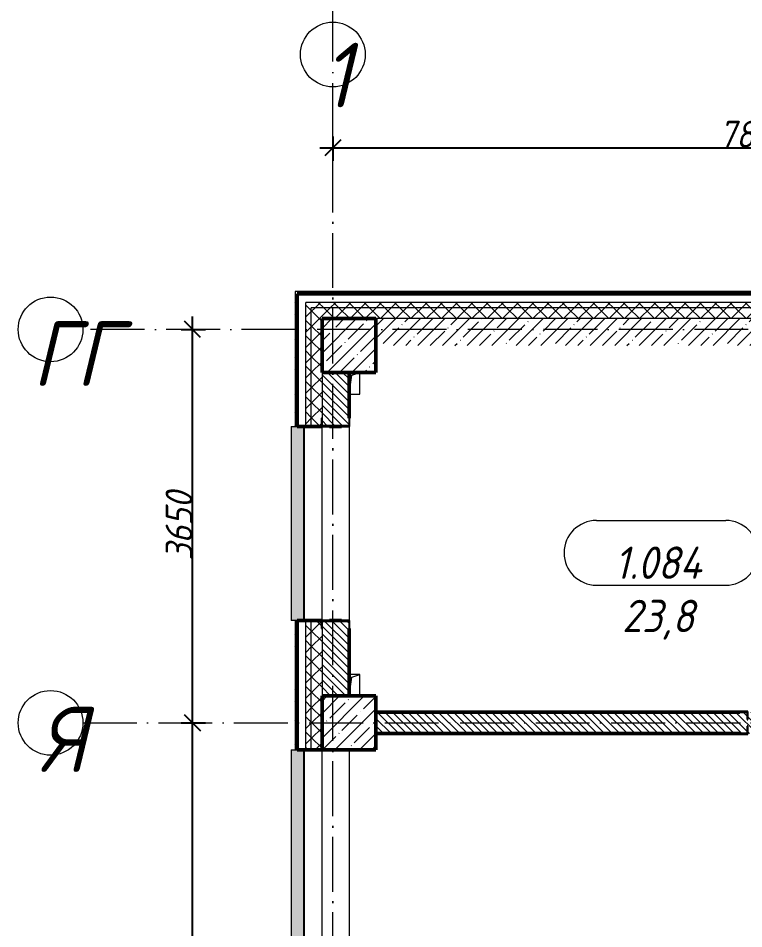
# Model space of a CAD drawing. Header units: millimetres. Extents: x -12989 to 629078, y -109036 to 555275.
# Drawn here: x 507745 to 514476, y 307962 to 316409 of the extents above; entities that cross this region are included whole.
import ezdxf

# ---------------------------------------------------------------- set-up
doc = ezdxf.new("R2010")
doc.units = ezdxf.units.MM
doc.linetypes.add('50_200_ШТРИХ_1Т_ш5_п1_п1_', pattern=[700, 500, -100, 0, -100])
for name, color, linetype, lineweight in [('A-____-____-DIMS', 7, 'Continuous', 9), ('A-GENM-____-MCUT', 7, 'Continuous', 25), ('A-GENM-____-OTLN', 7, 'Continuous', 9), ('A-GENM-____-OTLN-1', 7, 'Continuous', 25), ('A-GLAZ-____-OTLN', 7, 'Continuous', 9), ('A-WALL-____-MCUT-1', 7, 'Continuous', 9), ('A-WALL-____-MCUT-2', 7, 'Continuous', 50), ('A-WALL-____-MCUT-3', 7, 'Continuous', 9), ('A-WALL-____-OTLN', 7, 'Continuous', 9), ('A-WALL-____-PATT-1', 7, 'Continuous', 9), ('A-WALL-FNSH-MCUT-1', 7, 'Continuous', 9), ('S-COLS-____-MCUT', 7, 'Continuous', 50), ('S-COLS-____-OTLN', 7, 'Continuous', 9), ('S-GRID-____-IDEN', 7, 'Continuous', 9), ('S-GRID-____-OTLN-1', 7, '50_200_ШТРИХ_1Т_ш5_п1_п1_', 9)]:
    doc.layers.add(name, color=color, linetype=linetype, lineweight=lineweight)
for name, color, linetype, lineweight, true_color in [('A-AREA-IDEN-1', 7, 'Continuous', 9, 0xaaaaaa), ('A-GLAZ-____-OTLN-1', 7, 'Continuous', 9, 0xc0c0c0), ('Оси-3', 7, '50_200_ШТРИХ_1Т_ш5_п1_п1_', 9, 0xaaaaaa)]:
    doc.layers.add(name, color=color, linetype=linetype, lineweight=lineweight, true_color=true_color)
doc.styles.add('ISOCPEUR_I', font='isocpeui.ttf', dxfattribs={"width": 0.9, "height": 2.5})
doc.styles.add('ISOCPEUR_I_9', font='isocpeui.ttf', dxfattribs={"width": 0.9, "height": 250})
doc.dimstyles.new('ISO-2_5_0_9К_БОЛЬШОЙ_ОСИ', dxfattribs={"dimscale": 304.8, "dimtxt": 248.995294, "dimasz": 0.492126, "dimexe": 0.393701, "dimexo": 0, "dimgap": 0, "dimtad": 1, "dimdec": 0, "dimzin": 0, "dimdsep": 46, "dimtxsty": 'ISOCPEUR_I_9', "dimblk1": 'OBLIQUE', "dimblk2": 'OBLIQUE', "dimsah": 1, "dimcen": 0.09, "dimdle": 0.393701, "dimazin": 0, "dimtfac": 1, "dimtdec": 4, "dimtix": 1, "dimtmove": 0, "dimatfit": 3, "dimfxl": 1, "dimtvp": 1, "dimtolj": 1, "dimtzin": 0, "dimarcsym": 2})
pattern_1 = [(45, (513013.31, 265891.49), (-70.71068, 70.71068), []), (135, (513013.31, 265891.49), (-70.71068, -70.71068), [])]
pattern_2 = [(135, (513013.31, 265891.49), (-35.35534, -35.35534), [])]
pattern_3 = [(45, (513013.31, 265891.49), (-85.53659, 85.53659), []), (45, (513070.34, 265891.49), (-85.53659, 85.53659), [])]

# ---------------------------------------------------------------- blocks, each defined once
blk = doc.blocks.new('BSC_Колонна _Прямоугольная - 500х500-V47-АР1_План отверстий 1 этажа в осях 1-64_А-ГГ')
at = {"layer": 'S-COLS-____-OTLN'}
h = blk.add_hatch(dxfattribs=at)
h.set_pattern_fill('FP_79', color=256, style=0, pattern_type=2)
h.set_pattern_definition([(45, (2200, -47481.04), (-114.04925, 114.04925), []), (45, (2314.05, -47481.04), (-114.04925, 114.04925), [201.613, -40.323, 3.353, -36.97])])
h.paths.add_polyline_path([(-250, -250), (250, -250), (250, 250), (-250, 250)], flags=0)
at = {"layer": 'S-COLS-____-MCUT'}
for p, q in [((250, 250), (-250, 250)), ((-250, 250), (-250, -250)), ((250, -250), (250, 250)), ((-250, -250), (250, -250))]:
    blk.add_line(p, q, dxfattribs=at)
blk = doc.blocks.new('BSC_Колонна _Прямоугольная - 500х500-V57-АР1_План отверстий 1 этажа в осях 1-64_А-ГГ')
at = {"layer": 'S-COLS-____-OTLN'}
h = blk.add_hatch(dxfattribs=at)
h.set_pattern_fill('FP_89', color=256, style=0, pattern_type=2)
h.set_pattern_definition([(45, (2200, -43981.04), (-114.04925, 114.04925), []), (45, (2314.05, -43981.04), (-114.04925, 114.04925), [201.613, -40.323, 3.353, -36.97])])
h.paths.add_polyline_path([(-250, -250), (250, -250), (250, 250), (-250, 250), (-250, -246.9)], flags=0)
at = {"layer": 'S-COLS-____-MCUT'}
for p, q in [((250, 250), (-250, 250)), ((-250, 250), (-250, -250)), ((250, -250), (250, 250)), ((-250, -250), (250, -250))]:
    blk.add_line(p, q, dxfattribs=at)
blk = doc.blocks.new('Фахверк_СКБ_Уголок - 250_2700-27497298-АР1_План отверстий 1 этажа в осях 1-64_А-ГГ')
at = {"layer": 'A-GENM-____-MCUT'}
for p, q in [((200, 181), (125, 181)), ((125, 181), (125, 106)), ((131, 106), (131, 175)), ((131, 175), (200, 175)), ((200, 175), (200, 181)), ((125, 106), (131, 106)), ((131, -6), (125, -6)), ((125, -6), (125, -81)), ((125, -81), (200, -81)), ((131, -75), (131, -6)), ((200, -75), (131, -75)), ((200, -81), (200, -75))]:
    blk.add_line(p, q, dxfattribs=at)
blk = doc.blocks.new('Фахверк_СКБ_Уголок - 200_3600-27915153-АР1_План отверстий 1 этажа в осях 1-64_А-ГГ')
at = {"layer": 'A-GENM-____-MCUT'}
for p, q in [((125, 156), (50, 156)), ((50, 156), (50, 150)), ((50, 150), (119, 150)), ((119, 150), (119, 81)), ((125, 81), (125, 156)), ((119, 81), (125, 81)), ((125, 19), (119, 19)), ((119, 19), (119, -50)), ((125, -56), (125, 19)), ((119, -50), (50, -50)), ((50, -50), (50, -56)), ((50, -56), (125, -56))]:
    blk.add_line(p, q, dxfattribs=at)
blk = doc.blocks.new('AR_Отверстие прямоугольное _в плите_ - AR_Отверстие прямоугольное _в плите_-V174-АР1_План отверстий 1 этажа в осях 1-64_А-ГГ')
at = {"layer": 'A-GENM-____-OTLN'}
for p, q in [((-25, 75), (50, 100)), ((50, -100), (50, 100)), ((-50, -100), (-25, 75)), ((-50, -100), (50, -100))]:
    blk.add_line(p, q, dxfattribs=at)
blk = doc.blocks.new('AR_Отверстие прямоугольное _в плите_ - AR_Отверстие прямоугольное _в плите_-V173-АР1_План отверстий 1 этажа в осях 1-64_А-ГГ')
at = {"layer": 'A-GENM-____-OTLN'}
for p, q in [((50, 100), (-50, 100)), ((-25, 75), (50, 100)), ((50, -100), (50, 100)), ((-50, -100), (-25, 75))]:
    blk.add_line(p, q, dxfattribs=at)
blk = doc.blocks.new('Отлив_СКБ - Отлив витража_120_НВФ-31885689-АР1_План отверстий 1 этажа в осях 1-64_А-ГГ')
at = {"layer": 'A-GLAZ-____-OTLN-1'}
for points in [[(1800, 2), (1800, 120), (0, 120), (0, 2), (1264.5, 2)], [(1264.5, 0), (1800, 0), (1800, 2), (0, 2), (0, 0)]]:
    blk.add_hatch(color=256, dxfattribs=at).paths.add_polyline_path(points, flags=0)
at = {"layer": 'A-GLAZ-____-OTLN'}
for p, q in [((0, 83), (0, 120)), ((1800, 120), (0, 120)), ((1800, 120), (1800, 83)), ((0, 2), (1800, 2)), ((1800, 0), (0, 0))]:
    blk.add_line(p, q, dxfattribs=at)
blk = doc.blocks.new('Ось сетки - Круг_Ø6_00__ISO-2_5_0_9K_-25732049-АР1_План отверстий 1 этажа в осях 1-64_А-ГГ')
at = {"layer": 'S-GRID-____-IDEN'}
blk.add_circle((0, 0), 3, dxfattribs=at)
blk = doc.blocks.new('_Oblique')
at = {"color": 0, "linetype": 'ByBlock', "lineweight": -2}
blk.add_line((-0.5, -0.5), (0.5, 0.5), dxfattribs=at)
blk = doc.blocks.new('*D5723')
at = {"layer": 'A-____-____-DIMS', "color": 0, "lineweight": -2, "transparency": 16777216}
for p, q in [((509361.9, 304252.5), (509361.9, 309992.5)), ((509255.8, 309872.5), (509481.9, 309872.5)), ((509255.8, 304372.5), (509481.9, 304372.5))]:
    blk.add_line(p, q, dxfattribs=at)
at = {"layer": 'Defpoints', "color": 0, "transparency": 16777216}
for p in [(509255.8, 309872.5), (509361.9, 309872.5), (509255.8, 304372.5)]:
    blk.add_point(p, dxfattribs=at)
at = {"layer": 'A-____-____-DIMS', "color": 0, "lineweight": -2, "transparency": 16777216, "xscale": 150, "yscale": 150, "zscale": 150}
for p, rotation in [((509361.9, 309872.5), 90), ((509361.9, 304372.5), 270)]:
    blk.add_blockref('_Oblique', p, dxfattribs=dict(at, rotation=rotation))
at = {"layer": 'A-____-____-DIMS', "color": 0, "transparency": 16777216, "insert": (509236.9, 307122.5), "char_height": 250, "width": 758.478, "attachment_point": 5, "rotation": 90, "style": 'ISOCPEUR_I_9'}
blk.add_mtext('\\A1;5500', dxfattribs=at)
blk = doc.blocks.new('*D5724')
at = {"layer": 'A-____-____-DIMS', "color": 0, "lineweight": -2, "transparency": 16777216}
for p, q in [((509361.9, 309752.5), (509361.9, 313642.5)), ((509255.8, 313522.5), (509481.9, 313522.5)), ((509255.8, 309872.5), (509481.9, 309872.5))]:
    blk.add_line(p, q, dxfattribs=at)
at = {"layer": 'Defpoints', "color": 0, "transparency": 16777216}
for p in [(509255.8, 313522.5), (509361.9, 313522.5), (509255.8, 309872.5)]:
    blk.add_point(p, dxfattribs=at)
at = {"layer": 'A-____-____-DIMS', "color": 0, "lineweight": -2, "transparency": 16777216, "xscale": 150, "yscale": 150, "zscale": 150}
for p, rotation in [((509361.9, 313522.5), 90), ((509361.9, 309872.5), 270)]:
    blk.add_blockref('_Oblique', p, dxfattribs=dict(at, rotation=rotation))
at = {"layer": 'A-____-____-DIMS', "color": 0, "transparency": 16777216, "insert": (509236.9, 311697.5), "char_height": 250, "width": 758.478, "attachment_point": 5, "rotation": 90, "style": 'ISOCPEUR_I_9'}
blk.add_mtext('\\A1;3650', dxfattribs=at)
blk = doc.blocks.new('*D5809')
at = {"layer": 'A-____-____-DIMS', "color": 0, "lineweight": -2, "transparency": 16777216}
for p, q in [((510663.3, 315312.3), (510663.3, 315086.3)), ((518463.3, 315312.3), (518463.3, 315086.3)), ((510543.3, 315206.3), (518583.3, 315206.3))]:
    blk.add_line(p, q, dxfattribs=at)
at = {"layer": 'Defpoints', "color": 0, "transparency": 16777216}
for p in [(510663.3, 315312.3), (518463.3, 315312.3), (518463.3, 315206.3)]:
    blk.add_point(p, dxfattribs=at)
at = {"layer": 'A-____-____-DIMS', "color": 0, "lineweight": -2, "transparency": 16777216, "xscale": 150, "yscale": 150, "zscale": 150, "rotation": 180}
blk.add_blockref('_Oblique', (510663.3, 315206.3), dxfattribs=at)
at = {"layer": 'A-____-____-DIMS', "color": 0, "lineweight": -2, "transparency": 16777216, "xscale": 150, "yscale": 150, "zscale": 150}
blk.add_blockref('_Oblique', (518463.3, 315206.3), dxfattribs=at)
at = {"layer": 'A-____-____-DIMS', "color": 0, "transparency": 16777216, "insert": (514563.3, 315332.9), "char_height": 250, "width": 758.478, "attachment_point": 5, "style": 'ISOCPEUR_I_9'}
blk.add_mtext('\\A1;7800', dxfattribs=at)
blk = doc.blocks.new('AAR_СКБ_Марка_помещения_1_5 ммп - Номер _ Площадь-27962135-АИ_План этажа_Стены_1')
at = {"layer": 'A-AREA-IDEN-1'}
for p, q in [((-2.987, 3), (3.013, 3)), ((-2.987, 0), (3.013, 0))]:
    blk.add_line(p, q, dxfattribs=at)
for centre, start, end in [((-2.987, 1.5), 90, 270), ((3.013, 1.5), 270, 90)]:
    blk.add_arc(centre, 1.5, start, end, dxfattribs=at)

msp = doc.modelspace()

# ---------------------------------------------------------------- hatches: boundary and pattern name
at = {"layer": 'A-WALL-____-PATT-1'}
h = msp.add_hatch(dxfattribs=at)
h.set_pattern_fill('FP_3', color=256, style=0, pattern_type=2)
h.set_pattern_definition(pattern_3)
h.paths.add_polyline_path([(510333.3109, 297872.5335), (510333.3109, 298972.5335), (510313.3109, 298972.5335), (510313.3109, 297872.5335)], flags=0)
h.paths.add_polyline_path([(510313.3109, 300772.5335), (510333.3109, 300772.5335), (510333.3109, 301897.5335), (510313.3109, 301897.5335), (510313.3109, 301025.7374)], flags=0)
h.paths.add_polyline_path([(510333.3109, 303697.5335), (510333.3109, 304822.5335), (510313.3109, 304822.5335), (510313.3109, 303697.5335)], flags=0)
h.paths.add_polyline_path([(510313.3109, 306622.5335), (510333.3109, 306622.5335), (510333.3109, 307822.5335), (510313.3109, 307822.5335)], flags=0)
h.paths.add_polyline_path([(510333.3109, 309622.5335), (510333.3109, 310822.5335), (510313.3109, 310822.5335), (510313.3109, 309622.5335)], flags=0)
h.paths.add_polyline_path([(510313.3109, 312622.5335), (510333.3109, 312622.5335), (510333.3109, 313872.5335), (510313.3109, 313872.5335), (510313.3109, 313065.6533)], flags=0)
h = msp.add_hatch(dxfattribs=at)
h.set_pattern_fill('FP_3', color=256, style=0, pattern_type=2)
h.set_pattern_definition(pattern_3)
h.paths.add_polyline_path([(536793.3109, 313852.5335), (536793.3109, 313872.5335), (531713.3109, 313872.5335), (531713.3109, 313852.5335), (535975.3966, 313852.5335)], flags=0)
h.paths.add_polyline_path([(530313.3109, 313852.5335), (530313.3109, 313872.5335), (529713.3109, 313872.5335), (529713.3109, 313852.5335)], flags=0)
h.paths.add_polyline_path([(527613.3109, 313852.5335), (527613.3109, 313872.5335), (526413.3109, 313872.5335), (526413.3109, 313852.5335), (527138.0751, 313852.5335)], flags=0)
h.paths.add_polyline_path([(518613.3109, 313852.5335), (518613.3109, 313872.5335), (510333.3109, 313872.5335), (510333.3109, 313852.5335), (518300.7537, 313852.5335)], flags=0)
h = msp.add_hatch(dxfattribs=at)
h.set_pattern_fill('FP_1', color=256, style=0, pattern_type=2)
h.set_pattern_definition(pattern_1)
h.paths.add_polyline_path([(536663.3109, 313722.5335), (536713.3109, 313722.5335), (536713.3109, 313772.5335), (531713.3109, 313772.5335), (531713.3109, 313722.5335), (535975.3966, 313722.5335)], flags=0)
h.paths.add_polyline_path([(527613.3109, 313722.5335), (527613.3109, 313772.5335), (526413.3109, 313772.5335), (526413.3109, 313722.5335), (527138.0751, 313722.5335)], flags=0)
h.paths.add_polyline_path([(529713.3109, 313722.5335), (530313.3109, 313722.5335), (530313.3109, 313772.5335), (529713.3109, 313772.5335)], flags=0)
h.paths.add_polyline_path([(518300.7537, 313722.5335), (518613.3109, 313722.5335), (518613.3109, 313772.5335), (510413.3109, 313772.5335), (510413.3109, 313722.5335), (516533.2894, 313722.5335)], flags=0)
h = msp.add_hatch(dxfattribs=at)
h.set_pattern_fill('FP_1', color=256, style=0, pattern_type=2)
h.set_pattern_definition(pattern_1)
h.paths.add_polyline_path([(510463.3109, 298122.5335), (510463.3109, 298972.5335), (510413.3109, 298972.5335), (510413.3109, 298122.5335)], flags=0)
h.paths.add_polyline_path([(510463.3109, 300772.5335), (510463.3109, 301897.5335), (510413.3109, 301897.5335), (510413.3109, 300772.5335)], flags=0)
h.paths.add_polyline_path([(510463.3109, 303697.5335), (510463.3109, 304822.5335), (510413.3109, 304822.5335), (510413.3109, 303697.5335)], flags=0)
h.paths.add_polyline_path([(510413.3109, 306622.5335), (510463.3109, 306622.5335), (510463.3109, 307822.5335), (510413.3109, 307822.5335), (510413.3109, 307045.6953)], flags=0)
h.paths.add_polyline_path([(510413.3109, 309622.5335), (510463.3109, 309622.5335), (510463.3109, 310822.5335), (510413.3109, 310822.5335), (510413.3109, 309625.6773)], flags=0)
h.paths.add_polyline_path([(510463.3109, 312622.5335), (510463.3109, 313722.5335), (510413.3109, 313722.5335), (510413.3109, 312622.5335)], flags=0)
h = msp.add_hatch(dxfattribs=at)
h.set_pattern_fill('FP_1', color=256, style=0, pattern_type=2)
h.set_pattern_definition(pattern_1)
h.paths.add_polyline_path([(536563.3109, 313622.5335), (536663.3109, 313622.5335), (536663.3109, 313722.5335), (531713.3109, 313722.5335), (531713.3109, 313622.5335), (535975.3966, 313622.5335)], flags=0)
h.paths.add_polyline_path([(530313.3109, 313622.5335), (530313.3109, 313722.5335), (529713.3109, 313722.5335), (529713.3109, 313622.5335)], flags=0)
h.paths.add_polyline_path([(527138.0751, 313622.5335), (527613.3109, 313622.5335), (527613.3109, 313722.5335), (526413.3109, 313722.5335), (526413.3109, 313628.5335), (526488.3109, 313628.5335), (526488.3109, 313622.5335), (527113.3109, 313622.5335)], flags=0)
h.paths.add_polyline_path([(518613.3109, 313622.5335), (518613.3109, 313722.5335), (510463.3109, 313722.5335), (510463.3109, 313622.5335), (518300.7537, 313622.5335)], flags=0)
h = msp.add_hatch(dxfattribs=at)
h.set_pattern_fill('FP_1', color=256, style=0, pattern_type=2)
h.set_pattern_definition(pattern_1)
h.paths.add_polyline_path([(510563.3109, 298122.5335), (510563.3109, 298897.5335), (510557.3109, 298897.5335), (510557.3109, 298972.5335), (510463.3109, 298972.5335), (510463.3109, 298122.5335)], flags=0)
h.paths.add_polyline_path([(510557.3109, 300772.5335), (510557.3109, 300847.5335), (510563.3109, 300847.5335), (510563.3109, 301822.5335), (510557.3109, 301822.5335), (510557.3109, 301897.5335), (510463.3109, 301897.5335), (510463.3109, 300772.5335)], flags=0)
h.paths.add_polyline_path([(510557.3109, 303697.5335), (510557.3109, 303772.5335), (510563.3109, 303772.5335), (510563.3109, 304747.5335), (510557.3109, 304747.5335), (510557.3109, 304822.5335), (510463.3109, 304822.5335), (510463.3109, 303697.5335)], flags=0)
h.paths.add_polyline_path([(510557.3109, 306622.5335), (510557.3109, 306697.5335), (510563.3109, 306697.5335), (510563.3109, 307747.5335), (510557.3109, 307747.5335), (510557.3109, 307822.5335), (510463.3109, 307822.5335), (510463.3109, 306622.5335)], flags=0)
h.paths.add_polyline_path([(510563.3109, 309622.5335), (510563.3109, 310747.5335), (510557.3109, 310747.5335), (510557.3109, 310822.5335), (510463.3109, 310822.5335), (510463.3109, 309622.5335)], flags=0)
h.paths.add_polyline_path([(510557.3109, 312622.5335), (510557.3109, 312697.5335), (510563.3109, 312697.5335), (510563.3109, 313622.5335), (510463.3109, 313622.5335), (510463.3109, 312622.5335)], flags=0)
h = msp.add_hatch(dxfattribs=at)
h.set_pattern_fill('FP_27', color=256, style=0, pattern_type=2)
h.set_pattern_definition([(45, (513013.31, 265891.49), (-114.04925, 114.04925), []), (45, (513127.36, 265891.49), (-114.04925, 114.04925), [201.612, -40.322, 3.353, -36.97])])
h.paths.add_polyline_path([(518113.3109, 313372.5335), (518113.3109, 313622.5335), (511063.3109, 313622.5335), (511063.3109, 313372.5335), (516533.2894, 313372.5335)], flags=0)
h = msp.add_hatch(dxfattribs=at)
h.set_pattern_fill('FP_6', color=256, style=0, pattern_type=2)
h.set_pattern_definition(pattern_2)
h.paths.add_polyline_path([(510563.3109, 310122.5335), (510813.3109, 310122.5335), (510813.3109, 310816.5335), (510744.3109, 310816.5335), (510744.3109, 310822.5335), (510632.3109, 310822.5335), (510632.3109, 310816.5335), (510563.3109, 310816.5335), (510563.3109, 310747.5335)], flags=0)
h.paths.add_polyline_path([(510744.3109, 312622.5335), (510744.3109, 312628.5335), (510813.3109, 312628.5335), (510813.3109, 313122.5335), (510563.3109, 313122.5335), (510563.3109, 312628.5335), (510632.3109, 312628.5335), (510632.3109, 312622.5335)], flags=0)
h = msp.add_hatch(dxfattribs=at)
h.set_pattern_fill('FP_6', color=256, style=0, pattern_type=2)
h.set_pattern_definition(pattern_2)
h.paths.add_polyline_path([(518013.3109, 309772.5335), (518113.3109, 309772.5335), (518113.3109, 309972.5335), (518013.3109, 309972.5335)], flags=0)
h.paths.add_polyline_path([(517863.3109, 309772.5335), (517863.3109, 309972.5335), (514513.3109, 309972.5335), (514513.3109, 309903.5335), (514507.3109, 309903.5335), (514507.3109, 309972.5335), (511063.3109, 309972.5335), (511063.3109, 309772.5335), (514507.3109, 309772.5335), (514507.3109, 309841.5335), (514513.3109, 309841.5335), (514513.3109, 309772.5335), (516533.2894, 309772.5335)], flags=0)

# ---------------------------------------------------------------- linework, layer by layer
at = {"layer": 'A-WALL-____-MCUT-1'}
msp.add_line((518113.3109, 313622.5335), (511063.3109, 313622.5335), dxfattribs=at)
at = {"layer": 'A-WALL-____-MCUT-2'}
for p, q in [((518613.3109, 313852.5335), (510333.3109, 313852.5335)), ((510333.3109, 312622.5335), (510333.3109, 313852.5335)), ((510813.3109, 312697.5335), (510813.3109, 313122.5335)), ((510333.3109, 312622.5335), (510557.3109, 312622.5335)), ((510632.3109, 312622.5335), (510744.3109, 312622.5335)), ((510557.3109, 310822.5335), (510333.3109, 310822.5335)), ((510333.3109, 310822.5335), (510333.3109, 309622.5335)), ((510744.3109, 310822.5335), (510632.3109, 310822.5335)), ((510813.3109, 310122.5335), (510813.3109, 310747.5335)), ((514438.3109, 309972.5335), (511063.3109, 309972.5335)), ((511063.3109, 309772.5335), (514438.3109, 309772.5335)), ((510333.3109, 309622.5335), (510563.3109, 309622.5335))]:
    msp.add_line(p, q, dxfattribs=at)
at = {"layer": 'A-WALL-____-MCUT-3'}
for p, q in [((518613.3109, 313772.5335), (510413.3109, 313772.5335)), ((510413.3109, 312622.5335), (510413.3109, 313772.5335)), ((518613.3109, 313722.5335), (510463.3109, 313722.5335)), ((510463.3109, 312622.5335), (510463.3109, 313722.5335)), ((510563.3109, 313122.5335), (510563.3109, 312697.5335)), ((510413.3109, 309622.5335), (510413.3109, 310822.5335)), ((510463.3109, 309622.5335), (510463.3109, 310822.5335)), ((510563.3109, 310747.5335), (510563.3109, 310122.5335))]:
    msp.add_line(p, q, dxfattribs=at)
at = {"layer": 'A-WALL-____-OTLN'}
for p, q in [((510563.3109, 310822.5335), (510563.3109, 312622.5335)), ((510813.3109, 312622.5335), (510813.3109, 310822.5335)), ((510563.3109, 307822.5335), (510563.3109, 309622.5335)), ((510813.3109, 309622.5335), (510813.3109, 307822.5335))]:
    msp.add_line(p, q, dxfattribs=at)
at = {"layer": 'A-WALL-FNSH-MCUT-1'}
for p, q in [((510313.3109, 313872.5335), (510313.3109, 312622.5335)), ((518613.3109, 313872.5335), (510313.3109, 313872.5335)), ((510313.3109, 312622.5335), (510333.3109, 312622.5335)), ((510313.3109, 310822.5335), (510313.3109, 309622.5335)), ((510333.3109, 310822.5335), (510313.3109, 310822.5335)), ((510313.3109, 309622.5335), (510333.3109, 309622.5335))]:
    msp.add_line(p, q, dxfattribs=at)
at = {"layer": 'S-GRID-____-OTLN-1'}
for p, q in [((510663.3109, 261408.8852), (510663.3109, 315772.4512)), ((539721.0501, 313522.5335), (508344.5407, 313522.5335)), ((508344.5407, 309872.5335), (539721.0501, 309872.5335))]:
    msp.add_line(p, q, dxfattribs=at)
at = {"layer": 'Оси-3'}
msp.add_line((510663.3109, 259999.1118), (510663.3109, 357169.785), dxfattribs=at)

# ---------------------------------------------------------------- block references
at = {"layer": 'A-AREA-IDEN-1', "xscale": 199.9999999999999, "yscale": 199.9999999999999, "zscale": 199.9999999999999}
msp.add_blockref('AAR_СКБ_Марка_помещения_1_5 ммп - Номер _ Площадь-27962135-АИ_План этажа_Стены_1', (513706.1821, 311149.7176), dxfattribs=at)
at = {"layer": 'A-GENM-____-OTLN'}
for name, p in [('AR_Отверстие прямоугольное _в плите_ - AR_Отверстие прямоугольное _в плите_-V174-АР1_План отверстий 1 этажа в осях 1-64_А-ГГ', (510863.3109, 313022.5335)), ('AR_Отверстие прямоугольное _в плите_ - AR_Отверстие прямоугольное _в плите_-V173-АР1_План отверстий 1 этажа в осях 1-64_А-ГГ', (510863.3109, 310222.5335))]:
    msp.add_blockref(name, p, dxfattribs=at)
at = {"layer": 'A-GENM-____-OTLN-1'}
for p, rotation in [((510738.3109, 312497.5335), 89.99999999999991), ((510638.3109, 310947.5335), 269.9999999999999)]:
    msp.add_blockref('Фахверк_СКБ_Уголок - 250_2700-27497298-АР1_План отверстий 1 этажа в осях 1-64_А-ГГ', p, dxfattribs=dict(at, rotation=rotation))
msp.add_blockref('Фахверк_СКБ_Уголок - 200_3600-27915153-АР1_План отверстий 1 этажа в осях 1-64_А-ГГ', (514388.3109, 309822.5335), dxfattribs=at)
at = {"layer": 'A-GLAZ-____-OTLN', "rotation": 90}
for p in [(510396.3109, 310822.5335), (510396.3109, 307822.5335)]:
    msp.add_blockref('Отлив_СКБ - Отлив витража_120_НВФ-31885689-АР1_План отверстий 1 этажа в осях 1-64_А-ГГ', p, dxfattribs=at)
at = {"layer": 'S-COLS-____-OTLN'}
for name, p in [('BSC_Колонна _Прямоугольная - 500х500-V47-АР1_План отверстий 1 этажа в осях 1-64_А-ГГ', (510813.3109, 313372.5335)), ('BSC_Колонна _Прямоугольная - 500х500-V57-АР1_План отверстий 1 этажа в осях 1-64_А-ГГ', (510813.3109, 309872.5335))]:
    msp.add_blockref(name, p, dxfattribs=at)
at = {"layer": 'S-GRID-____-IDEN', "xscale": 99.99999999999993, "yscale": 99.99999999999993, "zscale": 99.99999999999993}
msp.add_blockref('Ось сетки - Круг_Ø6_00__ISO-2_5_0_9K_-25732049-АР1_План отверстий 1 этажа в осях 1-64_А-ГГ', (510663.3109, 316072.4512), dxfattribs=at)
for p, rotation in [((508044.5407, 313522.5335), 89.9999999999998), ((508044.5407, 309872.5335), 269.9999999999995)]:
    msp.add_blockref('Ось сетки - Круг_Ø6_00__ISO-2_5_0_9K_-25732049-АР1_План отверстий 1 этажа в осях 1-64_А-ГГ', p, dxfattribs=dict(at, rotation=rotation))

# ---------------------------------------------------------------- texts
at = {"layer": 'A-AREA-IDEN-1', "char_height": 300, "attachment_point": 8, "line_spacing_factor": 1.139951, "style": 'ISOCPEUR_I'}
for s, insert, width in [('\\pxqc,t8.46667,16.93333,25.4,33.86667,42.33333,50.8,59.26667,67.73333,76.2,84.66667,93.13333,101.6,110.06667,118.53333,127,135.46667,143.93333,152.4,160.86667,169.33333,177.8,186.26667,194.73333,203.2,211.66667,220.13333,228.6,237.06667,245.53333,254,262.46667,270.93333;{1.084}', (513680.7531, 311208.0474), 940), ('\\pxqc,t8.46667,16.93333,25.4,33.86667,42.33333,50.8,59.26667,67.73333,76.2,84.66667,93.13333,101.6,110.06667,118.53333,127,135.46667,143.93333,152.4,160.86667,169.33333,177.8,186.26667,194.73333,203.2,211.66667,220.13333,228.6,237.06667,245.53333,254,262.46667,270.93333;{23,8}', (513681.7531, 310644.0995), 754)]:
    msp.add_mtext(s, dxfattribs=dict(at, insert=insert, width=width))
at = {"layer": 'S-GRID-____-IDEN', "char_height": 600, "attachment_point": 1, "style": 'ISOCPEUR_I'}
for s, insert, width in [('\\fISOCPEUR|b0|i1|c204|p34|;\\W.9;1', (510565.4826, 316181.2258), 144.30375), ('ГГ', (507877.4702, 313598.6094), 404.0505), ('\\fISOCPEUR|b0|i1|c204|p34|;\\W.9;Я', (507946.5612, 310019.166), 223.670812)]:
    msp.add_mtext(s, dxfattribs=dict(at, insert=insert, width=width))

# ---------------------------------------------------------------- dimensions: what is measured, and where the dimension line sits
at = {"layer": 'A-____-____-DIMS'}
dim = msp.add_linear_dim(base=(518463.3109, 315206.2758), p1=(510663.3109, 315312.3419), p2=(518463.3109, 315312.3419), dimstyle='ISO-2_5_0_9К_БОЛЬШОЙ_ОСИ', override={"dimpost": '<>', "dimfxl": 7800}, dxfattribs=at)
dim.commit()
dim.dimension.update_dxf_attribs({"geometry": '*D5809', "text_midpoint": (514563.3109, 315332.8857)})
for base, p1, p2, override, picture, middle in [((509361.9153, 313522.5335), (509255.8493, 309872.5335), (509255.8493, 313522.5335), {"dimpost": '<>', "dimfxl": 3650}, '*D5724', (509236.9153, 311697.5335)), ((509361.9153, 309872.5335), (509255.8493, 304372.5335), (509255.8493, 309872.5335), {"dimpost": '<>', "dimfxl": 5500}, '*D5723', (509236.9153, 307122.5335))]:
    dim = msp.add_linear_dim(base=base, p1=p1, p2=p2, angle=90, dimstyle='ISO-2_5_0_9К_БОЛЬШОЙ_ОСИ', override=override, dxfattribs=at)
    dim.commit()
    dim.dimension.update_dxf_attribs({"geometry": picture, "text_midpoint": middle})

doc.saveas('drawing.dxf')
